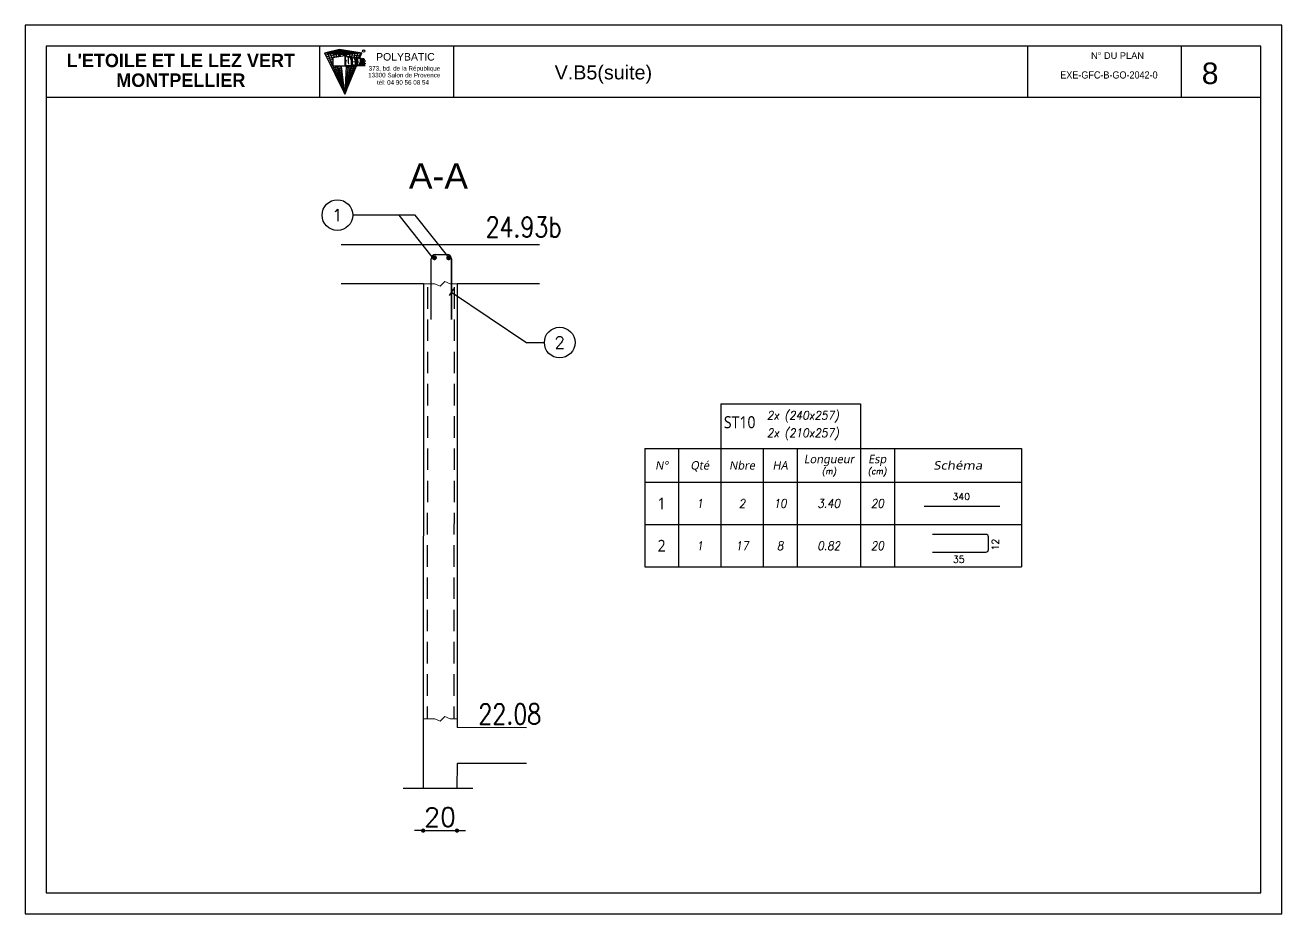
# Model space of a CAD drawing. Header units: millimetres. Extents: x -21776 to 63757, y -7870 to 8483.
# Drawn here: x -17654 to -16912, y -200 to 325 of the extents above; entities that cross this region are included whole.
import ezdxf
from ezdxf.enums import TextEntityAlignment as Align

# ---------------------------------------------------------------- set-up
doc = ezdxf.new("R2010")
doc.units = ezdxf.units.MM
doc.header["$PDMODE"] = 34
doc.linetypes.add('CACHEX2', pattern=[19.05, 12.7, -6.35])
doc.linetypes.add('CONTINUE', pattern=[0])
for name, color, linetype in [('COTATION', 1, 'Continuous'), ('GO-CARTOUCHE', 7, 'Continuous'), ('GO-FER-HA', 140, 'Continuous'), ('GO-TEXTE', 9, 'Continuous'), ('GO-TEXTE-ACIER', 3, 'Continuous'), ('GO-TEXTE-FER', 3, 'Continuous'), ('préfa v', 2, 'Continuous'), ('STR_ACIER_BAS', 6, 'Continuous'), ('STR_TXT', 102, 'Continuous'), ('STR_VOI-POT', 6, 'Continuous')]:
    doc.layers.add(name, color=color, linetype=linetype)
doc.styles.get("Standard").update_dxf_attribs({"font": 'romans.shx'})
doc.styles.add('Tableau', font='romans.shx', dxfattribs={"width": 0.9, "oblique": 10})
doc.styles.add('Tableau2', font='trebuc.TTF', dxfattribs={"width": 0.9, "oblique": 10})
doc.styles.add('TEXTE', font='romans.shx')
doc.styles.add('TEXTEBA', font='ARIAL.TTF')
doc.dimstyles.new('COUPE-20', dxfattribs={"dimscale": 0.5, "dimtxt": 22, "dimasz": 5, "dimexe": 0.05, "dimexo": 0, "dimgap": 5, "dimtad": 1, "dimdsep": 46, "dimtxsty": 'Standard', "dimblk1": 'DOT', "dimblk2": 'DOT', "dimsah": 1, "dimcen": 0, "dimdle": 150, "dimclrd": 1, "dimclre": 1, "dimclrt": 7, "dimadec": 0, "dimazin": 0, "dimtfac": 1, "dimtix": 1, "dimtmove": 2, "dimatfit": 3, "dimldrblk": 'DOT', "dimfxl": 0, "dimtvp": 1, "dimtolj": 1, "dimtzin": 0, "dimarcsym": 0})

# ---------------------------------------------------------------- blocks, each defined once
blk = doc.blocks.new('_DOT')
at = {"color": 0, "linetype": 'ByBlock'}
blk.add_line((-0.5, 0), (-1, 0), dxfattribs=at)
at = {"color": 0, "linetype": 'ByBlock', "const_width": 0.5}
blk.add_lwpolyline([(-0.25, 0, 1), (0.25, 0, 1)], format="xyb", close=True, dxfattribs=at)
blk = doc.blocks.new('*D867')
at = {"layer": 'COTATION', "color": 1, "lineweight": -2}
for p, q in [((-17421.4, -151.17), (-17423.9, -151.17)), ((-17418.9, -151.14), (-17418.9, -151.19)), ((-17418.9, -151.17), (-17398.9, -151.17)), ((-17398.9, -151.14), (-17398.9, -151.19)), ((-17396.4, -151.17), (-17393.9, -151.17))]:
    blk.add_line(p, q, dxfattribs=at)
at = {"layer": 'DEFPOINTS', "color": 0}
for p in [(-17418.9, -135.95, 12.57), (-17398.9, -135.96, 12.57), (-17398.9, -151.17)]:
    blk.add_point(p, dxfattribs=at)
at = {"layer": 'COTATION', "color": 1, "lineweight": -2, "xscale": 2.5, "yscale": 2.5, "zscale": 2.5}
blk.add_blockref('_DOT', (-17418.9, -151.17), dxfattribs=at)
at = {"layer": 'COTATION', "color": 1, "lineweight": -2, "xscale": 2.5, "yscale": 2.5, "zscale": 2.5, "rotation": 180}
blk.add_blockref('_DOT', (-17398.9, -151.17), dxfattribs=at)
at = {"layer": 'COTATION', "color": 7, "insert": (-17408.9, -143.17), "char_height": 11, "attachment_point": 5}
blk.add_mtext('\\A1;20', dxfattribs=at)
blk = doc.blocks.new('Désignation')
at = {"layer": 'GO-TEXTE-FER'}
for p, q in [((0, 0.8), (8.9, 0.8)), ((0, 0.8), (0, 0)), ((0.8, 0.8), (0.8, 0)), ((1.8, 0.8), (1.8, 0)), ((2.8, 0.8), (2.8, 0)), ((3.6, 0.8), (3.6, 0)), ((5.1, 0.8), (5.1, 0)), ((5.9, 0.8), (5.9, 0)), ((8.9, 0.8), (8.9, 0)), ((0, 0), (8.9, 0))]:
    blk.add_line(p, q, dxfattribs=at)
at = {"layer": 'GO-TEXTE-FER', "style": 'Tableau2', "oblique": 10}
for s, p in [('Longueur', (4.356, 0.55)), ('Esp', (5.494, 0.55)), ('N°', (0.4, 0.4)), ('Qté', (1.3, 0.4)), ('Nbre', (2.3, 0.4)), ('HA', (3.2, 0.4))]:
    blk.add_text(s, height=0.2, dxfattribs=at).set_placement(p, align=Align.MIDDLE_CENTER)
at = {"layer": 'GO-TEXTE-FER', "color": 7, "style": 'Tableau', "oblique": 10, "width": 0.9}
for s, p in [('(m)', (4.356, 0.265)), ('(cm)', (5.494, 0.265))]:
    blk.add_text(s, height=0.15, dxfattribs=at).set_placement(p, align=Align.MIDDLE_CENTER)
at = {"layer": 'GO-TEXTE-FER', "style": 'Tableau2', "oblique": 10, "width": 1.2}
blk.add_text('Schéma', height=0.2, dxfattribs=at).set_placement((7.4, 0.4), align=Align.MIDDLE_CENTER)
blk = doc.blocks.new('U')
at = {"layer": 'GO-TEXTE-FER'}
for p, q in [((0, 0), (0, -1)), ((0, 0), (8.9, 0)), ((0.8, 0), (0.8, -1)), ((1.8, 0), (1.8, -1)), ((2.8, 0), (2.8, -1)), ((3.6, 0), (3.6, -1)), ((5.1, 0), (5.1, -1)), ((5.9, 0), (5.9, -1)), ((8.9, 0), (8.9, -1)), ((0, -1), (8.9, -1))]:
    blk.add_line(p, q, dxfattribs=at)
at = {"layer": 'GO-TEXTE-FER', "color": 1}
blk.add_lwpolyline([(6.803, -0.65), (8.063, -0.65, 0.414214), (8.123, -0.59), (8.123, -0.29, 0.414214), (8.063, -0.23), (6.803, -0.23)], format="xyb", dxfattribs=at)
at = {"layer": 'GO-TEXTE-FER', "color": 1, "style": 'Tableau'}
blk.add_attdef('Largeur', text='', height=0.16, rotation=90, dxfattribs=at).set_placement((8.284, -0.472), align=Align.MIDDLE_CENTER)
at = {"layer": 'GO-TEXTE-FER', "style": 'Tableau2', "width": 0.9}
blk.add_attdef('NUMERO', text='', height=0.28, dxfattribs=at).set_placement((0.4, -0.5), align=Align.MIDDLE_CENTER)
at = {"layer": 'GO-TEXTE-FER', "style": 'Tableau', "oblique": 10, "width": 0.9}
for tag, p in [('QUANTITE', (1.3, -0.5)), ('NOMBRE', (2.3, -0.5)), ('NUANCE', (3.2, -0.5)), ('LONGUEUR', (4.35, -0.5)), ('ESPACEMENTS', (5.5, -0.5))]:
    blk.add_attdef(tag, text='', height=0.2, dxfattribs=at).set_placement(p, align=Align.MIDDLE_CENTER)
at = {"layer": 'GO-TEXTE-FER', "color": 1, "style": 'Tableau'}
blk.add_attdef('Longueur', text='', height=0.16, dxfattribs=at).set_placement((7.422, -0.819), align=Align.MIDDLE_CENTER)
blk = doc.blocks.new('Barre libre')
at = {"layer": 'GO-TEXTE-FER'}
for p, q in [((0, 0), (0, -1)), ((0, 0), (8.9, 0)), ((0.8, 0), (0.8, -1)), ((1.8, 0), (1.8, -1)), ((2.8, 0), (2.8, -1)), ((3.6, 0), (3.6, -1)), ((5.1, 0), (5.1, -1)), ((5.9, 0), (5.9, -1)), ((8.9, 0), (8.9, -1)), ((0, -1), (8.9, -1))]:
    blk.add_line(p, q, dxfattribs=at)
at = {"layer": 'GO-TEXTE-FER', "color": 1}
blk.add_line((6.603, -0.563), (8.394, -0.563), dxfattribs=at)
at = {"layer": 'GO-TEXTE-FER', "color": 1, "style": 'Tableau'}
blk.add_attdef('Longueur', text='', height=0.16, dxfattribs=at).set_placement((7.481, -0.336), align=Align.MIDDLE_CENTER)
at = {"layer": 'GO-TEXTE-FER', "style": 'Tableau2', "width": 0.9}
blk.add_attdef('NUMERO', text='', height=0.28, dxfattribs=at).set_placement((0.4, -0.5), align=Align.MIDDLE_CENTER)
at = {"layer": 'GO-TEXTE-FER', "style": 'Tableau', "oblique": 10, "width": 0.9}
for tag, p in [('QUANTITE', (1.3, -0.5)), ('NOMBRE', (2.3, -0.5)), ('NUANCE', (3.2, -0.5)), ('LONGUEUR', (4.35, -0.5)), ('ESPACEMENTS', (5.5, -0.5))]:
    blk.add_attdef(tag, text='', height=0.2, dxfattribs=at).set_placement(p, align=Align.MIDDLE_CENTER)

msp = doc.modelspace()

# ---------------------------------------------------------------- linework, layer by layer
at = {"lineweight": 18}
for points in [[(-17418.70112, 171.81262), (-17411.903, 171.81262), (-17408.88053, 170.38883), (-17406.13285, 173.15994), (-17402.973, 171.81262), (-17398.70162, 171.81262)], [(-17418.85601, -85.18762), (-17411.903, -85.18762), (-17408.88053, -86.61141), (-17406.13285, -83.8403), (-17402.973, -85.18762), (-17398.85056, -85.18762)]]:
    msp.add_lwpolyline(points, dxfattribs=at)
at = {"layer": 'COTATION'}
for p, q in [((-17423.5443, 212.42412, -12.56757), (-17460.47046, 212.42412, -12.56757)), ((-17413.63761, 187.76697, 141.21622), (-17433.05316, 212.42412, 11.60203)), ((-17403.59773, 187.09261, 141.21622), (-17423.5443, 212.42412, 8.05714)), ((-17400.85361, 168.91758, -12.56757), (-17403.4294, 165.02828, -12.56757)), ((-17402.14151, 166.96111, -12.56757), (-17357.55385, 136.94965, 525.13111)), ((-17347.26588, 136.94965, 282.43243), (-17357.55385, 136.94965, 282.43243)), ((-17430.75052, -126.17505), (-17389.56215, -126.17505))]:
    msp.add_line(p, q, dxfattribs=at)
at = {"layer": 'GO-CARTOUCHE', "color": 9, "linetype": 'CONTINUE'}
for p, q in [((-17477.15384, 308.29921), (-17468.22507, 310.37567)), ((-17477.15384, 308.29921), (-17468.22507, 310.37567)), ((-17477.15384, 308.29921), (-17464.07215, 307.05333)), ((-17477.15384, 308.29921), (-17465.11038, 283.79699)), ((-17477.15384, 308.29921), (-17464.07215, 307.05333)), ((-17477.15384, 308.29921), (-17465.11038, 283.79699)), ((-17476.60646, 307.18557), (-17468.08349, 309.16755)), ((-17476.60646, 307.18557), (-17468.08349, 309.16755)), ((-17476.14757, 308.20338), (-17467.21895, 310.21597)), ((-17476.14757, 308.20338), (-17467.21895, 310.21597)), ((-17476.05908, 306.07194), (-17467.94191, 307.95942)), ((-17476.05908, 306.07194), (-17467.94191, 307.95942)), ((-17472.17034, 300.6443), (-17475.53585, 308.67549)), ((-17475.53585, 308.67549), (-17462.44913, 307.2798)), ((-17472.17034, 300.6443), (-17475.53585, 308.67549)), ((-17475.53585, 308.67549), (-17462.44913, 307.2798)), ((-17475.5117, 304.9583), (-17467.80033, 306.7513)), ((-17475.5117, 304.9583), (-17467.80033, 306.7513)), ((-17474.96432, 303.84466), (-17472.17034, 304.49425)), ((-17474.96432, 303.84466), (-17472.17034, 304.49425)), ((-17474.13504, 308.0117), (-17465.20672, 309.89657)), ((-17474.13504, 308.0117), (-17465.20672, 309.89657)), ((-17472.17034, 304.04088), (-17473.91786, 309.05176)), ((-17473.91786, 309.05176), (-17460.82611, 307.50627)), ((-17472.17034, 304.04088), (-17473.91786, 309.05176)), ((-17473.91786, 309.05176), (-17460.82611, 307.50627)), ((-17472.29987, 309.42804), (-17459.20309, 307.73274)), ((-17471.2088, 305.53828), (-17472.29987, 309.42804)), ((-17472.29987, 309.42804), (-17459.20309, 307.73274)), ((-17471.2088, 305.53828), (-17472.29987, 309.42804)), ((-17465.11038, 306.43511), (-17472.17034, 305.39688)), ((-17465.11038, 306.43511), (-17472.17034, 305.39688)), ((-17472.17034, 305.39688), (-17472.17034, 300.41338)), ((-17472.17034, 305.39688), (-17472.17034, 300.41338)), ((-17472.12251, 307.82003), (-17463.19449, 309.57717)), ((-17472.12251, 307.82003), (-17463.19449, 309.57717)), ((-17469.81198, 305.7437), (-17470.68188, 309.80432)), ((-17470.68188, 309.80432), (-17457.58007, 307.9592)), ((-17469.81198, 305.7437), (-17470.68188, 309.80432)), ((-17470.68188, 309.80432), (-17457.58007, 307.9592)), ((-17470.10997, 307.62837), (-17461.18226, 309.25776)), ((-17470.10997, 307.62837), (-17461.18226, 309.25776)), ((-17468.4295, 305.947), (-17469.06389, 310.18059)), ((-17469.06389, 310.18059), (-17455.95706, 308.18567)), ((-17468.4295, 305.947), (-17469.06389, 310.18059)), ((-17469.06389, 310.18059), (-17455.95706, 308.18567)), ((-17467.71834, 306.05159), (-17468.22507, 310.37567)), ((-17468.22507, 310.37567), (-17455.14337, 308.29921)), ((-17467.71834, 306.05159), (-17468.22507, 310.37567)), ((-17468.22507, 310.37567), (-17455.14337, 308.29921)), ((-17468.09744, 307.43669), (-17459.17003, 308.93836)), ((-17468.09744, 307.43669), (-17459.17003, 308.93836)), ((-17466.0849, 307.24502), (-17457.1578, 308.61896)), ((-17466.0849, 307.24502), (-17457.1578, 308.61896)), ((-17463.94823, 306.25342), (-17465.11038, 306.43511)), ((-17465.11038, 306.43511), (-17465.11038, 300.42513)), ((-17463.94823, 306.25342), (-17465.11038, 306.43511)), ((-17465.11038, 306.43511), (-17465.11038, 300.42513)), ((-17465.07863, 307.14919), (-17456.15168, 308.45926)), ((-17465.07863, 307.14919), (-17456.15168, 308.45926)), ((-17464.69508, 304.01621), (-17464.69508, 305.94985)), ((-17464.16695, 305.86728), (-17464.69508, 305.94985)), ((-17464.69508, 304.01621), (-17464.69508, 305.94985)), ((-17464.16695, 305.86728), (-17464.69508, 305.94985)), ((-17464.07215, 307.05333), (-17464.10675, 306.2782)), ((-17464.07215, 307.05333), (-17464.10675, 306.2782)), ((-17455.14337, 308.29921), (-17464.07215, 307.05333)), ((-17455.14337, 308.29921), (-17464.07215, 307.05333)), ((-17463.78239, 306.04324), (-17455.59638, 307.18555)), ((-17463.78239, 306.04324), (-17455.59638, 307.18555)), ((-17463.64955, 305.81435), (-17462.33865, 306.00501)), ((-17463.64955, 305.81435), (-17462.33865, 306.00501)), ((-17463.08017, 304.73311), (-17463.17249, 304.03318)), ((-17463.08017, 304.73311), (-17463.17249, 304.03318)), ((-17462.92869, 305.29117), (-17463.08017, 304.73311)), ((-17462.92869, 305.29117), (-17463.08017, 304.73311)), ((-17462.44913, 307.2798), (-17462.59767, 305.96903)), ((-17462.44913, 307.2798), (-17462.59767, 305.96903)), ((-17461.83587, 305.48901), (-17462.07755, 305.87799)), ((-17461.83587, 305.48901), (-17462.07755, 305.87799)), ((-17461.20663, 305.82479), (-17461.97435, 305.71189)), ((-17461.20663, 305.82479), (-17461.97435, 305.71189)), ((-17461.67295, 305.02335), (-17461.83587, 305.48901)), ((-17461.67295, 305.02335), (-17461.83587, 305.48901)), ((-17461.548, 304.35086), (-17461.67295, 305.02335)), ((-17461.548, 304.35086), (-17461.67295, 305.02335)), ((-17461.20663, 300.82867), (-17461.20663, 305.82936)), ((-17461.20663, 300.82867), (-17461.20663, 305.82936)), ((-17460.79134, 305.75987), (-17461.20663, 305.82479)), ((-17460.79134, 305.75987), (-17461.20663, 305.82479)), ((-17460.82611, 307.50627), (-17461.18646, 305.82164)), ((-17460.82611, 307.50627), (-17461.18646, 305.82164)), ((-17460.79134, 301.24396), (-17460.79134, 305.75987)), ((-17460.79134, 301.24396), (-17460.79134, 305.75987)), ((-17460.79134, 305.41535), (-17459.75066, 305.55853)), ((-17460.79134, 305.41535), (-17459.75066, 305.55853)), ((-17460.79134, 305.41535), (-17460.79101, 301.24396)), ((-17460.79134, 305.41535), (-17460.79101, 301.24396)), ((-17459.76471, 305.59936), (-17458.90426, 303.09924)), ((-17459.39337, 305.54131), (-17459.76471, 305.59936)), ((-17459.76471, 305.59936), (-17458.90426, 303.09924)), ((-17459.39337, 305.54131), (-17459.76471, 305.59936)), ((-17459.75066, 305.55853), (-17458.90426, 303.09924)), ((-17459.75066, 305.55853), (-17458.90426, 303.09924)), ((-17459.20309, 307.73274), (-17459.73091, 305.59408)), ((-17459.20309, 307.73274), (-17459.73091, 305.59408)), ((-17459.6094, 305.57508), (-17456.0494, 306.0719)), ((-17459.6094, 305.57508), (-17456.0494, 306.0719)), ((-17459.39337, 305.54131), (-17458.70802, 303.54994)), ((-17459.39337, 305.54131), (-17458.70802, 303.54994)), ((-17458.22452, 305.35857), (-17459.2772, 305.20376)), ((-17458.22452, 305.35857), (-17459.2772, 305.20376)), ((-17458.22452, 305.35857), (-17458.70802, 303.54994)), ((-17458.22452, 305.35857), (-17458.70802, 303.54994)), ((-17457.89442, 305.30696), (-17458.48897, 303.08289)), ((-17457.89442, 305.30696), (-17458.48897, 303.08289)), ((-17458.48676, 303.09116), (-17457.90665, 305.26122)), ((-17458.48676, 303.09116), (-17457.90665, 305.26122)), ((-17457.58007, 307.9592), (-17458.39855, 305.33297)), ((-17457.58007, 307.9592), (-17458.39855, 305.33297)), ((-17457.89442, 305.30696), (-17458.22452, 305.35857)), ((-17457.89442, 305.30696), (-17458.22452, 305.35857)), ((-17457.90665, 305.26122), (-17457.78297, 305.27974)), ((-17457.90665, 305.26122), (-17457.78297, 305.27974)), ((-17457.78297, 305.28953), (-17457.90383, 305.27176)), ((-17457.78297, 305.28953), (-17457.90383, 305.27176)), ((-17457.78297, 300.82867), (-17457.78297, 305.28953)), ((-17456.97865, 305.16379), (-17457.78297, 305.28953)), ((-17457.78297, 300.82867), (-17457.78297, 305.28953)), ((-17456.97865, 305.16379), (-17457.78297, 305.28953)), ((-17457.02356, 304.87657), (-17457.49227, 304.94985)), ((-17457.49227, 303.20046), (-17457.49227, 304.94985)), ((-17457.02356, 304.87657), (-17457.49227, 304.94985)), ((-17457.49227, 303.20046), (-17457.49227, 304.94985)), ((-17455.95706, 308.18567), (-17457.08496, 305.18041)), ((-17455.95706, 308.18567), (-17457.08496, 305.18041)), ((-17456.70281, 304.93027), (-17456.50241, 304.95824)), ((-17456.70281, 304.93027), (-17456.50241, 304.95824)), ((-17455.83073, 304.98432), (-17456.66834, 304.86114)), ((-17455.83073, 304.98432), (-17456.66834, 304.86114)), ((-17456.53386, 304.88092), (-17455.14337, 308.29921)), ((-17456.53386, 304.88092), (-17455.14337, 308.29921)), ((-17455.83073, 304.98432), (-17455.99357, 303.62748)), ((-17455.83073, 304.98432), (-17455.99357, 303.62748)), ((-17455.62381, 304.95197), (-17455.83073, 304.98432)), ((-17455.62381, 304.95197), (-17455.83073, 304.98432)), ((-17455.62381, 304.95197), (-17455.12558, 300.83263)), ((-17455.62381, 304.95197), (-17455.12558, 300.83263)), ((-17455.60583, 304.8033), (-17455.12511, 304.874)), ((-17455.60583, 304.8033), (-17455.12511, 304.874)), ((-17455.57238, 304.52672), (-17455.12511, 304.57976)), ((-17455.57238, 304.52672), (-17455.12511, 304.57976)), ((-17455.56473, 304.46348), (-17454.85517, 304.53756)), ((-17455.56473, 304.46348), (-17454.85517, 304.53756)), ((-17455.12511, 304.874), (-17455.12511, 304.57976)), ((-17454.29452, 304.74414), (-17455.12511, 304.874)), ((-17455.12511, 304.874), (-17455.12511, 304.57976)), ((-17454.29452, 304.74414), (-17455.12511, 304.874)), ((-17455.12511, 304.57976), (-17454.85517, 304.53756)), ((-17455.12511, 304.57976), (-17454.85517, 304.53756)), ((-17454.85517, 300.83263), (-17454.85517, 304.53756)), ((-17454.85517, 300.83263), (-17454.85517, 304.53756)), ((-17454.56446, 304.49211), (-17454.29452, 304.44991)), ((-17454.56446, 300.83263), (-17454.56446, 304.49211)), ((-17454.56446, 304.49211), (-17454.29452, 304.44991)), ((-17454.56446, 300.83263), (-17454.56446, 304.49211)), ((-17454.56446, 304.42629), (-17454.29452, 304.44991)), ((-17454.56446, 304.42629), (-17454.29452, 304.44991)), ((-17454.29452, 304.44991), (-17454.29452, 304.74414)), ((-17454.29452, 304.44991), (-17454.29452, 304.74414)), ((-17454.18894, 304.72764), (-17454.29452, 304.69374)), ((-17454.18894, 304.72764), (-17454.29452, 304.69374)), ((-17454.18894, 304.72764), (-17454.18894, 300.8315)), ((-17453.89824, 304.68219), (-17454.18894, 304.72764)), ((-17454.18894, 304.72764), (-17454.18894, 300.8315)), ((-17453.89824, 304.68219), (-17454.18894, 304.72764)), ((-17453.89824, 304.68219), (-17453.89824, 300.82867)), ((-17453.89824, 304.68219), (-17453.89824, 300.82867)), ((-17453.89824, 304.54573), (-17453.23969, 304.60699)), ((-17453.89824, 304.54573), (-17453.23969, 304.60699)), ((-17474.41694, 302.73102), (-17472.17034, 303.25331)), ((-17474.41694, 302.73102), (-17472.17034, 303.25331)), ((-17473.86956, 301.61739), (-17472.17034, 302.01238)), ((-17473.86956, 301.61739), (-17472.17034, 302.01238)), ((-17473.32218, 300.50375), (-17472.17034, 300.77147)), ((-17473.32218, 300.50375), (-17472.17034, 300.77147)), ((-17472.77479, 299.39011), (-17468.37176, 300.41338)), ((-17472.77479, 299.39011), (-17468.37176, 300.41338)), ((-17472.22741, 298.27648), (-17466.95087, 299.50256)), ((-17472.22741, 298.27648), (-17466.95087, 299.50256)), ((-17472.17034, 300.41338), (-17464.69508, 300.82867)), ((-17472.17034, 300.41338), (-17464.69508, 300.82867)), ((-17464.77381, 300.42569), (-17472.17034, 300.41338)), ((-17464.77381, 300.42569), (-17472.17034, 300.41338)), ((-17465.11038, 283.79699), (-17472.07357, 300.41338)), ((-17465.11038, 283.79699), (-17472.07357, 300.41338)), ((-17471.68003, 297.16284), (-17466.8093, 298.29444)), ((-17471.68003, 297.16284), (-17466.8093, 298.29444)), ((-17471.13265, 296.0492), (-17466.66772, 297.08632)), ((-17471.13265, 296.0492), (-17466.66772, 297.08632)), ((-17465.11038, 283.79699), (-17470.90526, 300.41338)), ((-17465.11038, 283.79699), (-17470.90526, 300.41338)), ((-17465.11038, 283.79699), (-17469.77126, 300.41338)), ((-17465.11038, 283.79699), (-17469.77126, 300.41338)), ((-17465.11038, 283.79699), (-17468.67007, 300.41338)), ((-17465.11038, 283.79699), (-17468.67007, 300.41338)), ((-17465.11038, 283.79699), (-17467.6003, 300.41338)), ((-17465.11038, 283.79699), (-17467.6003, 300.41338)), ((-17465.11038, 283.79699), (-17467.05761, 300.41338)), ((-17465.11038, 283.79699), (-17467.05761, 300.41338)), ((-17465.11038, 283.79699), (-17458.25427, 300.65157)), ((-17465.11038, 283.79699), (-17458.25427, 300.65157)), ((-17458.79169, 300.6329), (-17465.11038, 283.79699)), ((-17458.79169, 300.6329), (-17465.11038, 283.79699)), ((-17459.87509, 300.59526), (-17465.11038, 283.79699)), ((-17459.87509, 300.59526), (-17465.11038, 283.79699)), ((-17460.97402, 300.55708), (-17465.11038, 283.79699)), ((-17460.97402, 300.55708), (-17465.11038, 283.79699)), ((-17462.08883, 300.51835), (-17465.11038, 283.79699)), ((-17462.08883, 300.51835), (-17465.11038, 283.79699)), ((-17463.21984, 300.47906), (-17465.11038, 283.79699)), ((-17463.21984, 300.47906), (-17465.11038, 283.79699)), ((-17464.36742, 300.43919), (-17465.11038, 283.79699)), ((-17464.36742, 300.43919), (-17465.11038, 283.79699)), ((-17464.77381, 300.42569), (-17462.68591, 300.50209)), ((-17464.77381, 300.42569), (-17462.68591, 300.50209)), ((-17464.69508, 304.01621), (-17464.27697, 303.98377)), ((-17464.69508, 304.01621), (-17464.27697, 303.98377)), ((-17464.12716, 303.55561), (-17464.69508, 303.59967)), ((-17464.69508, 303.59967), (-17464.69508, 300.82867)), ((-17464.12716, 303.55561), (-17464.69508, 303.59967)), ((-17464.69508, 303.59967), (-17464.69508, 300.82867)), ((-17464.69508, 300.82867), (-17459.69088, 300.82867)), ((-17464.69508, 300.82867), (-17459.69088, 300.82867)), ((-17464.54407, 296.48222), (-17459.6735, 297.16264)), ((-17464.54407, 296.48222), (-17459.6735, 297.16264)), ((-17464.49688, 297.53934), (-17459.22049, 298.27629)), ((-17464.49688, 297.53934), (-17459.22049, 298.27629)), ((-17464.44969, 298.59645), (-17458.76747, 299.38995)), ((-17464.44969, 298.59645), (-17458.76747, 299.38995)), ((-17464.40249, 299.65356), (-17458.31446, 300.50361)), ((-17464.40249, 299.65356), (-17458.31446, 300.50361)), ((-17463.91778, 303.76161), (-17464.12716, 303.55561)), ((-17463.91778, 303.76161), (-17464.12716, 303.55561)), ((-17463.17249, 304.03318), (-17463.19815, 303.46438)), ((-17463.17249, 304.03318), (-17463.19815, 303.46438)), ((-17463.19815, 303.46438), (-17463.15842, 302.60339)), ((-17463.19815, 303.46438), (-17463.15842, 302.60339)), ((-17463.15842, 302.60339), (-17462.96655, 301.62593)), ((-17463.15842, 302.60339), (-17462.96655, 301.62593)), ((-17462.68591, 300.50209), (-17462.31201, 300.51577)), ((-17462.68591, 300.50209), (-17462.31201, 300.51577)), ((-17462.28333, 300.51682), (-17457.78693, 300.68135)), ((-17462.28333, 300.51682), (-17457.78693, 300.68135)), ((-17461.2088, 300.82805), (-17457.7775, 300.82867)), ((-17461.2088, 300.82805), (-17457.7775, 300.82867)), ((-17460.79134, 301.24396), (-17459.69088, 301.24396)), ((-17460.79134, 301.24396), (-17459.69088, 301.24396)), ((-17460.79101, 302.93359), (-17458.90426, 303.09924)), ((-17460.79101, 302.93359), (-17458.90426, 303.09924)), ((-17460.79101, 301.24396), (-17459.69088, 301.24058)), ((-17460.79101, 301.24396), (-17459.69088, 301.24058)), ((-17459.69088, 300.82867), (-17459.69088, 301.24396)), ((-17459.69088, 300.82867), (-17459.69088, 301.24396)), ((-17459.69088, 300.82867), (-17458.90151, 300.82867)), ((-17459.69088, 300.82867), (-17458.90151, 300.82867)), ((-17458.90426, 300.82867), (-17458.90426, 303.09924)), ((-17458.90426, 300.82867), (-17458.90426, 303.09924)), ((-17458.90426, 301.24058), (-17458.90151, 300.82867)), ((-17458.90426, 301.24058), (-17458.90151, 300.82867)), ((-17458.90151, 300.82867), (-17458.48897, 300.82867)), ((-17458.90151, 300.82867), (-17458.48897, 300.82867)), ((-17458.48897, 300.83376), (-17458.48676, 303.09116)), ((-17458.48897, 300.83376), (-17458.48676, 303.09116)), ((-17458.48897, 300.82867), (-17458.48897, 303.08289)), ((-17458.48897, 300.82867), (-17458.48897, 303.08289)), ((-17457.78718, 300.83263), (-17454.18894, 300.83263)), ((-17457.78718, 300.83263), (-17454.18894, 300.83263)), ((-17457.78623, 300.68138), (-17453.2268, 300.82687)), ((-17457.78623, 300.68138), (-17453.2268, 300.82687)), ((-17457.78297, 300.82867), (-17456.90279, 300.82867)), ((-17457.78297, 300.82867), (-17456.90279, 300.82867)), ((-17457.49227, 303.20046), (-17457.11347, 303.17107)), ((-17457.49227, 303.20046), (-17457.11347, 303.17107)), ((-17457.49227, 302.90888), (-17457.13595, 302.88124)), ((-17457.49227, 301.11937), (-17457.49227, 302.90888)), ((-17457.49227, 302.90888), (-17457.13595, 302.88124)), ((-17457.49227, 301.11937), (-17457.49227, 302.90888)), ((-17457.49227, 301.11937), (-17456.99214, 301.11937)), ((-17457.49227, 301.11937), (-17456.99214, 301.11937)), ((-17456.74122, 300.9706), (-17456.90713, 300.83263)), ((-17456.74122, 300.9706), (-17456.90713, 300.83263)), ((-17456.90713, 300.83263), (-17456.33721, 300.83263)), ((-17456.90713, 300.83263), (-17456.33721, 300.83263)), ((-17456.62231, 301.22708), (-17456.74122, 300.9706)), ((-17456.62231, 301.22708), (-17456.74122, 300.9706)), ((-17456.65133, 302.65466), (-17456.59815, 302.4864)), ((-17456.65133, 302.65466), (-17456.59815, 302.4864)), ((-17456.55394, 301.55638), (-17456.62231, 301.22708)), ((-17456.55394, 301.55638), (-17456.62231, 301.22708)), ((-17456.59815, 302.4864), (-17456.54568, 302.16575)), ((-17456.59815, 302.4864), (-17456.54568, 302.16575)), ((-17456.53338, 301.85351), (-17456.55394, 301.55638)), ((-17456.53338, 301.85351), (-17456.55394, 301.55638)), ((-17456.54568, 302.16575), (-17456.53338, 301.85351)), ((-17456.54568, 302.16575), (-17456.53338, 301.85351)), ((-17456.29172, 301.14308), (-17456.32898, 300.83263)), ((-17456.29172, 301.14308), (-17456.32898, 300.83263)), ((-17456.24972, 301.49304), (-17456.29172, 301.14308)), ((-17456.24972, 301.49304), (-17456.29172, 301.14308)), ((-17456.21473, 301.78459), (-17456.24972, 301.49304)), ((-17456.21473, 301.78459), (-17456.24972, 301.49304)), ((-17456.18124, 302.06366), (-17456.21473, 301.78459)), ((-17456.18124, 302.06366), (-17456.21473, 301.78459)), ((-17456.14745, 302.34522), (-17456.18124, 302.06366)), ((-17456.14745, 302.34522), (-17456.18124, 302.06366)), ((-17456.12996, 302.49099), (-17456.14745, 302.34522)), ((-17456.12996, 302.49099), (-17456.14745, 302.34522)), ((-17456.11845, 302.58684), (-17456.12996, 302.49099)), ((-17456.11845, 302.58684), (-17456.12996, 302.49099)), ((-17456.10911, 302.66472), (-17456.11845, 302.58684)), ((-17456.10911, 302.66472), (-17456.11845, 302.58684)), ((-17456.08748, 302.84494), (-17456.10911, 302.66472)), ((-17456.08748, 302.84494), (-17456.10911, 302.66472)), ((-17456.04267, 303.21836), (-17456.08748, 302.84494)), ((-17456.04267, 303.21836), (-17456.08748, 302.84494)), ((-17455.99357, 303.62748), (-17456.04267, 303.21836)), ((-17455.99357, 303.62748), (-17456.04267, 303.21836)), ((-17455.87209, 302.20002), (-17456.03619, 300.83263)), ((-17455.87209, 302.20002), (-17456.03619, 300.83263)), ((-17455.87209, 302.20002), (-17455.58106, 302.17744)), ((-17455.87209, 302.20002), (-17455.58106, 302.17744)), ((-17455.83742, 302.48891), (-17455.7285, 303.39647)), ((-17455.83742, 302.48891), (-17455.7285, 303.39647)), ((-17455.83742, 302.48891), (-17455.61666, 302.47178)), ((-17455.83742, 302.48891), (-17455.61666, 302.47178)), ((-17455.7285, 303.39647), (-17455.61666, 302.47178)), ((-17455.7285, 303.39647), (-17455.61666, 302.47178)), ((-17455.58106, 302.17744), (-17455.41793, 300.82867)), ((-17455.58106, 302.17744), (-17455.41793, 300.82867)), ((-17454.56446, 300.83263), (-17454.18894, 300.83263)), ((-17454.56446, 300.83263), (-17454.18894, 300.83263)), ((-17454.18894, 300.8315), (-17453.89824, 300.82867)), ((-17454.18894, 300.8315), (-17453.89824, 300.82867)), ((-17453.80369, 302.6942), (-17453.78723, 302.28102)), ((-17453.80369, 302.6942), (-17453.78723, 302.28102)), ((-17453.78723, 302.28102), (-17453.7479, 301.90261)), ((-17453.78723, 302.28102), (-17453.7479, 301.90261)), ((-17453.7479, 301.90261), (-17453.68791, 301.5844)), ((-17453.7479, 301.90261), (-17453.68791, 301.5844)), ((-17453.68791, 301.5844), (-17453.60177, 301.28957)), ((-17453.68791, 301.5844), (-17453.60177, 301.28957)), ((-17453.60177, 301.28957), (-17453.46676, 301.01439)), ((-17453.60177, 301.28957), (-17453.46676, 301.01439)), ((-17452.99297, 303.38358), (-17453.48268, 303.33802)), ((-17452.99297, 303.38358), (-17453.48268, 303.33802)), ((-17453.46676, 301.01439), (-17453.31173, 300.84429)), ((-17453.46676, 301.01439), (-17453.31173, 300.84429)), ((-17453.00593, 301.91035), (-17453.44881, 301.86915)), ((-17453.00593, 301.91035), (-17453.44881, 301.86915)), ((-17453.00593, 301.91035), (-17452.71109, 301.92114)), ((-17453.00593, 301.91035), (-17452.71109, 301.92114)), ((-17452.69545, 303.33707), (-17452.99297, 303.38358)), ((-17452.69545, 303.33707), (-17452.99297, 303.38358)), ((-17470.58527, 294.93556), (-17466.52614, 295.8782)), ((-17470.58527, 294.93556), (-17466.52614, 295.8782)), ((-17470.03789, 293.82193), (-17466.38457, 294.67007)), ((-17470.03789, 293.82193), (-17466.38457, 294.67007)), ((-17469.49051, 292.70829), (-17466.24299, 293.46195)), ((-17469.49051, 292.70829), (-17466.24299, 293.46195)), ((-17468.94313, 291.59465), (-17466.10141, 292.25383)), ((-17468.94313, 291.59465), (-17466.10141, 292.25383)), ((-17468.39575, 290.48101), (-17465.95983, 291.0457)), ((-17468.39575, 290.48101), (-17465.95983, 291.0457)), ((-17464.82723, 290.13956), (-17462.39158, 290.48069)), ((-17464.82723, 290.13956), (-17462.39158, 290.48069)), ((-17464.78003, 291.19667), (-17461.93857, 291.59435)), ((-17464.78003, 291.19667), (-17461.93857, 291.59435)), ((-17464.73284, 292.25378), (-17461.48555, 292.70801)), ((-17464.73284, 292.25378), (-17461.48555, 292.70801)), ((-17464.68565, 293.31089), (-17461.03254, 293.82166)), ((-17464.68565, 293.31089), (-17461.03254, 293.82166)), ((-17464.63846, 294.368), (-17460.57953, 294.93532)), ((-17464.63846, 294.368), (-17460.57953, 294.93532)), ((-17464.59126, 295.42511), (-17460.12651, 296.04898)), ((-17464.59126, 295.42511), (-17460.12651, 296.04898))]:
    msp.add_line(p, q, dxfattribs=at)
at = {"layer": 'GO-CARTOUCHE', "color": 3}
for p, q in [((-17243.0361, 101.00131), (-17160.48427, 101.00131)), ((-17243.0361, 101.00131), (-17243.0361, 74.56932)), ((-17160.48427, 101.00131), (-17160.48427, 74.56932)), ((-17243.0361, 74.56932), (-17160.48427, 74.56932)), ((-17243.0361, 74.56932), (-17160.48427, 74.56932))]:
    msp.add_line(p, q, dxfattribs=at)
at = {"layer": 'GO-CARTOUCHE', "linetype": 'Continuous'}
for points in [[(-16911.58478, -200.35181), (-16911.58478, 324.64818), (-17654.00902, 324.64818), (-17654.00902, -200.35181)], [(-16911.58478, -200.35181), (-16911.58478, 324.64818), (-17654.00902, 324.64818), (-17654.00902, -200.35181)], [(-16923.95728, -187.97931), (-16923.95728, 312.27568), (-17641.63652, 312.27568), (-17641.63652, -187.97931)], [(-16923.95728, -187.97931), (-16923.95728, 312.27568), (-17641.63652, 312.27568), (-17641.63652, -187.97931)]]:
    msp.add_lwpolyline(points, close=True, dxfattribs=at)
at = {"layer": 'GO-CARTOUCHE', "color": 9, "linetype": 'CONTINUE'}
msp.add_circle((-17454.0836, 309.33215), 0.66447, dxfattribs=at)
msp.add_circle((-17454.0836, 309.33215), 0.66447, dxfattribs=at)
msp.add_circle((-17454.0836, 309.33215), 0.66447, dxfattribs=at)
msp.add_circle((-17454.0836, 309.33215), 0.66447, dxfattribs=at)
msp.add_circle((-17454.0836, 309.33215), 0.66447, dxfattribs=at)
msp.add_circle((-17454.0836, 309.33215), 0.66447, dxfattribs=at)
at = {"layer": 'GO-TEXTE', "color": 7}
for p, q in [((-17480.18222, 312.27568), (-17480.18222, 281.97794)), ((-17480.18222, 312.27568), (-17480.18222, 281.97794)), ((-17400.91171, 312.27568), (-17400.91171, 281.97794)), ((-17400.91171, 312.27568), (-17400.91171, 281.97794)), ((-17061.82613, 312.27568), (-17061.82613, 281.97794)), ((-17061.82613, 312.27568), (-17061.82613, 281.97794)), ((-16971.12003, 312.27568), (-16971.12003, 281.97794)), ((-16971.12003, 312.27568), (-16971.12003, 281.97794)), ((-16923.95728, 281.97794), (-17641.63652, 281.97794)), ((-16923.95728, 281.97794), (-17641.63652, 281.97794))]:
    msp.add_line(p, q, dxfattribs=at)
at = {"layer": 'GO-TEXTE-ACIER'}
for centre in [(-17469.52722, 212.42412, -12.56757), (-17338.2112, 137.14385, 282.43243)]:
    msp.add_circle(centre, 9.05676, dxfattribs=at)
at = {"layer": 'préfa v', "color": 2, "ltscale": 3}
for p, q in [((-17418.68593, 194.81262), (-17467.30509, 194.81262)), ((-17350.08255, 194.81262), (-17418.68593, 194.81262)), ((-17418.68593, 171.81262), (-17467.30509, 171.81262)), ((-17418.70319, 171.81262), (-17418.89922, -126.17505)), ((-17398.70172, 171.81262), (-17398.85397, -90.18738)), ((-17350.08255, 171.81262), (-17398.70172, 171.81262)), ((-17357.73776, -90.39296), (-17398.85397, -90.18738)), ((-17398.86848, -111.46571), (-17398.89923, -126.18869)), ((-17357.73776, -111.46571), (-17398.86848, -111.46571))]:
    msp.add_line(p, q, dxfattribs=at)
at = {"layer": 'STR_VOI-POT'}
for p, q in [((-17414.14151, 150.79025, -12.56757), (-17414.14151, 186.56838, -12.56757)), ((-17411.64151, 189.06838, -12.56757), (-17404.64151, 189.06838, -12.56757)), ((-17402.14151, 186.56838, -12.56757), (-17402.14151, 150.79025, -12.56757)), ((-17402.14151, 150.79025, -12.56757), (-17402.14151, 186.56838, -12.56757))]:
    msp.add_line(p, q, dxfattribs=at)
at = {"layer": 'STR_VOI-POT', "color": 1, "linetype": 'CACHEX2'}
for p, q in [((-17416.33035, 169.82466), (-17416.48342, -85.18762)), ((-17400.5671, 169.82466), (-17400.72016, -85.18762))]:
    msp.add_line(p, q, dxfattribs=at)
at = {"layer": 'STR_VOI-POT', "const_width": 1.44, "elevation": 141.21622}
for points in [[(-17411.48005, 187.22751, 1), (-17412.92005, 187.22751, 1)], [(-17403.10558, 187.16731, 1), (-17404.54558, 187.16731, 1)]]:
    msp.add_lwpolyline(points, format="xyb", close=True, dxfattribs=at)
at = {"layer": 'STR_VOI-POT'}
for centre, start, end in [((-17411.64151, 186.56838, -12.56757), 90, 180), ((-17404.64151, 186.56838, -12.56757), 0, 90)]:
    msp.add_arc(centre, 2.5, start, end, dxfattribs=at)

# ---------------------------------------------------------------- block references
at = {"layer": 'GO-FER-HA', "xscale": 25, "yscale": 25, "zscale": 25}
msp.add_blockref('Désignation', (-17287.98427, 54.56932), dxfattribs=at)
at = {"layer": 'GO-TEXTE-FER', "xscale": 25, "yscale": 25, "zscale": 25}
for name, p, values in [('Barre libre', (-17287.98427, 54.56932), {'NUMERO': '1', 'QUANTITE': '1', 'NOMBRE': '2', 'NUANCE': '10', 'Longueur': '340', 'LONGUEUR': '3.40', 'ESPACEMENTS': '20'}), ('U', (-17287.98427, 29.56932), {'NUMERO': '2', 'QUANTITE': '1', 'NOMBRE': '17', 'NUANCE': '8', 'Longueur': '35', 'Largeur': '12', 'LONGUEUR': '0.82', 'ESPACEMENTS': '20'})]:
    msp.add_blockref(name, p, dxfattribs=at).add_auto_attribs(values)

# ---------------------------------------------------------------- texts
at = {"layer": 'GO-CARTOUCHE', "color": 9, "style": 'TEXTEBA'}
for s, p in [('373, bd. de la République', (-17451.03869, 297.79223)), ('373, bd. de la République', (-17451.03869, 297.79223)), ('13300 Salon de Provence', (-17451.34831, 293.82012)), ('13300 Salon de Provence', (-17451.34831, 293.82012)), ('tél: 04 90 56 08 54', (-17446.12992, 289.50487)), ('tél: 04 90 56 08 54', (-17446.12992, 289.50487))]:
    msp.add_text(s, height=2.6515151, dxfattribs=at).set_placement(p)
at = {"layer": 'GO-CARTOUCHE', "color": 2, "style": 'TEXTEBA', "width": 0.9}
msp.add_text('EXE-GFC-B-GO-2042-0', height=4.2424242, dxfattribs=at).set_placement((-17013.73531, 293.09681), align=Align.CENTER)
at = {"layer": 'GO-CARTOUCHE', "color": 2, "style": 'TEXTEBA'}
msp.add_text('8', height=12.74873, dxfattribs=at).set_placement((-16958.91694, 289.82392))
at = {"layer": 'GO-CARTOUCHE', "char_height": 7.9545454, "attachment_point": 5}
for s, insert in [("{\\Fbold|c0;L'ETOILE ET LE LEZ VERT}", (-17562.03673, 303.74765)), ("{\\Fbold|c0;L'ETOILE ET LE LEZ VERT}", (-17562.03673, 303.74765)), ('{\\Fbold|c0;MONTPELLIER}', (-17562.03673, 292.08227)), ('{\\Fbold|c0;MONTPELLIER}', (-17562.03673, 292.08227))]:
    msp.add_mtext(s, dxfattribs=dict(at, insert=insert))
at = {"layer": 'GO-TEXTE', "color": 3, "style": 'TEXTEBA'}
msp.add_text('POLYBATIC', height=4.419192, dxfattribs=at).set_placement((-17429.34197, 305.93887), align=Align.MIDDLE)
msp.add_text('POLYBATIC', height=4.419192, dxfattribs=at).set_placement((-17429.34197, 305.93887), align=Align.MIDDLE)
at = {"layer": 'GO-TEXTE', "style": 'TEXTEBA'}
msp.add_text('N° DU PLAN', height=3.904297, dxfattribs=at).set_placement((-17008.67534, 304.71396), align=Align.CENTER)
msp.add_text('N° DU PLAN', height=3.904297, dxfattribs=at).set_placement((-17008.67534, 304.71396), align=Align.CENTER)
at = {"layer": 'GO-TEXTE', "color": 2, "style": 'TEXTEBA'}
msp.add_text('V.B5(suite)', height=8.331392, dxfattribs=at).set_placement((-17341.18644, 292.57999))
at = {"layer": 'GO-TEXTE-ACIER', "style": 'TEXTE'}
for s, p in [('1', (-17469.52722, 212.42412, -12.56757)), ('2', (-17338.2112, 137.14385, 282.43243))]:
    msp.add_text(s, height=7.2, dxfattribs=at).set_placement(p, align=Align.MIDDLE_CENTER)
at = {"layer": 'GO-TEXTE-FER', "style": 'Tableau', "oblique": 10, "width": 0.9}
for s, p in [('2x (240x257)', (-17215.76874, 91.59485)), ('2x (210x257)', (-17215.76874, 81.24372))]:
    msp.add_text(s, height=5.0561798, dxfattribs=at).set_placement(p)
at = {"layer": 'GO-TEXTE-FER', "style": 'Tableau2', "width": 0.9}
msp.add_attdef('ST10', text='1', height=7.07865, dxfattribs=at).set_placement((-17231.88572, 90.09501), align=Align.MIDDLE_CENTER)
at = {"layer": 'STR_ACIER_BAS', "style": 'TEXTEBA'}
msp.add_text('A-A', height=15, dxfattribs=at).set_placement((-17427.29781, 228.02422, -12.56757))
at = {"layer": 'STR_TXT', "width": 0.8}
for s, rotation, p in [('24.93b', 359.99994722, (-17381.96088, 205.44002, 141.21622)), ('22.08', 0.00005278, (-17386.20572, -82.32659, 141.21622))]:
    msp.add_text(s, height=12, rotation=rotation, dxfattribs=at).set_placement(p, align=Align.MIDDLE_LEFT)

# ---------------------------------------------------------------- dimensions: what is measured, and where the dimension line sits
at = {"layer": 'COTATION'}
dim = msp.add_linear_dim(base=(-17398.89923, -151.16962, -12.56757), p1=(-17418.89922, -135.94925), p2=(-17398.89923, -135.96289), text='20', dimstyle='COUPE-20', override={"dimfxl": 0.1}, dxfattribs=at)
dim.commit()
dim.dimension.update_dxf_attribs({"geometry": '*D867', "text_midpoint": (-17408.89923, -143.16962, -12.56757)})

doc.saveas('drawing.dxf')
